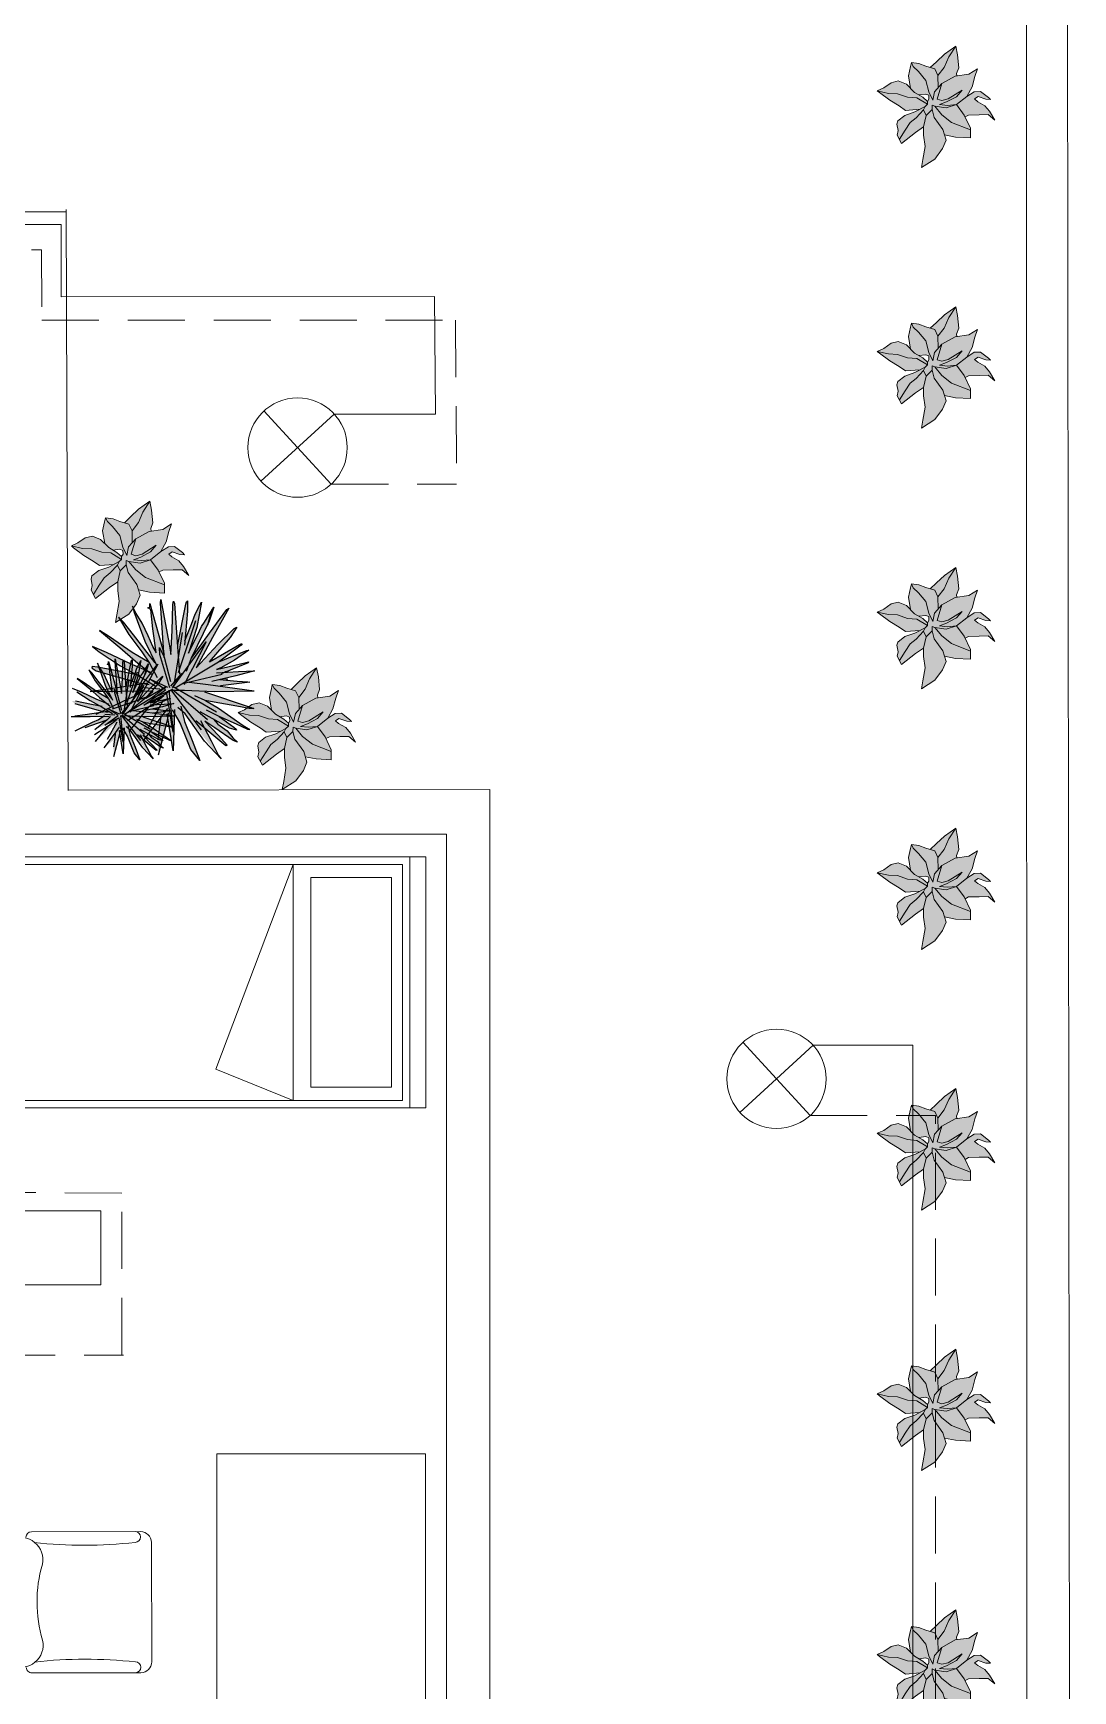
# Model space of a CAD drawing. Header units: millimetres. Extents: x -91.7 to -12.1, y -5.4 to 78.9.
# Drawn here: x -69.59 to -66, y 8.88 to 14.6 of the extents above; entities that cross this region are included whole.
import ezdxf

# ---------------------------------------------------------------- set-up
doc = ezdxf.new("R2010")
doc.units = ezdxf.units.MM
doc.linetypes.add('CONTINUA', pattern=[0])
doc.linetypes.add('STYLE_02', pattern=[0.295276, 0.19685, -0.098425])
doc.layers.get('0').update_dxf_attribs({"lineweight": 15})
for name, color, linetype, lineweight in [('Denah', 7, 'Continuous', 13), ('Fasa', 1, 'Continuous', 9), ('Furniture', 253, 'Continuous', 13), ('Lampu', 40, 'Continuous', 13), ('netral', 5, 'STYLE_02', 9)]:
    doc.layers.add(name, color=color, linetype=linetype, lineweight=lineweight)
doc.layers.add('Pengamatan furniture dan denah', color=7, linetype='Continuous')
doc.layers.add('Tanaman', color=112, linetype='CONTINUA')

# ---------------------------------------------------------------- blocks, each defined once
blk = doc.blocks.new('LAMPU RUMAH')
at = {"layer": 'Lampu'}
for p, q in [((0.0528, 0.0484), (-0.0528, -0.0484)), ((0.0484, -0.0528), (-0.0484, 0.0528))]:
    blk.add_line(p, q, dxfattribs=at)
blk.add_circle((0, 0), 0.0716, dxfattribs=at)
blk = doc.blocks.new('*U45')
at = {"layer": 'Lampu', "xscale": 2.395947296300988, "yscale": 2.395947296300988, "zscale": 2.395947296300988}
blk.add_blockref('LAMPU RUMAH', (0, 0), dxfattribs=at)
blk = doc.blocks.new('*U46')
at = {"layer": 'Lampu', "color": 0, "linetype": 'ByBlock', "lineweight": -2, "transparency": 16777216}
for p in [(0, 5.4), (0, 2.7), (0, 0)]:
    blk.add_blockref('*U45', p, dxfattribs=at)
blk = doc.blocks.new('*U95')
at = {"layer": 'Fasa'}
blk.add_line((-0.1719, 0), (0.1719, 0), dxfattribs=at)
blk = doc.blocks.new('*U96')
at = {"layer": 'Fasa', "color": 0, "linetype": 'ByBlock', "lineweight": -2, "transparency": 16777216}
for p in [(0, 5.4), (0, 2.7), (0, 0)]:
    blk.add_blockref('*U95', p, dxfattribs=at)
blk = doc.blocks.new('*U112')
at = {"layer": 'netral'}
blk.add_line((-0.21635, 0), (0.21635, 0), dxfattribs=at)
blk = doc.blocks.new('*U113')
at = {"layer": 'netral', "color": 0, "linetype": 'ByBlock', "lineweight": -2, "transparency": 16777216}
for p in [(0, 5.4), (0, 2.7), (0, 0)]:
    blk.add_blockref('*U112', p, dxfattribs=at)
blk = doc.blocks.new('bed')
at = {"color": 0, "ltscale": 20}
for p, q in [((25893.6, 70641.3), (25893.6, 69641.3)), ((27893.6, 70641.3), (25893.6, 70641.3)), ((27863.6, 70611.3), (26023.6, 70611.3)), ((27428.7, 70611.3), (27120.6, 69796.1)), ((27428.7, 70611.3), (27428.7, 69671.3)), ((27863.6, 69671.3), (27863.6, 70611.3)), ((27893.6, 69641.3), (27893.6, 70641.3)), ((27957.1, 70641.3), (27893.6, 70641.3)), ((27957.1, 69641.3), (27957.1, 70641.3)), ((27499.2, 69723.6), (27499.2, 70559.1)), ((27820.7, 70559.1), (27499.2, 70559.1)), ((27820.7, 70559.1), (27820.7, 69723.6)), ((25923.6, 70511.3), (25923.6, 69771.3)), ((27120.6, 69796.1), (27428.7, 69671.3)), ((26023.6, 69671.3), (27863.6, 69671.3)), ((27820.7, 69723.6), (27499.2, 69723.6)), ((25893.6, 69641.3), (27893.6, 69641.3)), ((27893.6, 69641.3), (27493.6, 69641.3)), ((27957.1, 69641.3), (27893.6, 69641.3))]:
    blk.add_line(p, q, dxfattribs=at)
for centre, start, end in [((26023.6, 70511.3), 90.00001, 180), ((26023.6, 69771.3), 180, 270.00001)]:
    blk.add_arc(centre, 100, start, end, dxfattribs=at)
blk = doc.blocks.new('kursi')
at = {"layer": 'Furniture', "ltscale": 0.016}
for p, q in [((18.88447, 7.67135), (18.8231, 7.67106)), ((18.81755, 7.66545), (18.81787, 7.60936)), ((18.89039, 7.6097), (18.89007, 7.6658)), ((18.82068, 7.60658), (18.82068, 7.60658)), ((18.88762, 7.6069), (18.88762, 7.6069))]:
    blk.add_line(p, q, dxfattribs=at)
for centre, radius, start, end in [((18.82313, 7.66548), 0.00558, 90.2717, 180.2717), ((18.88449, 7.66577), 0.00558, 0.2717, 90.2717), ((18.82035, 7.66268), 0.00279, 0.2717, 180.2717), ((18.58443, 7.63535), 0.24027, 354.1308, 6.53463), ((19.12352, 7.63841), 0.24027, 174.1308, 186.53463), ((18.8873, 7.66299), 0.00279, 0.2717, 180.2717), ((18.82066, 7.60937), 0.00279, 180.2717, 270.2717), ((18.83215, 7.60398), 0.0113, 77.59131, 268.70205), ((18.85379, 7.68205), 0.06973, 254.01149, 286.5319), ((18.87616, 7.60419), 0.0113, 271.84134, 102.95208), ((18.8876, 7.60969), 0.00279, 270.2717, 0.2717), ((18.8538, 7.68065), 0.09065, 256.02166, 284.52173)]:
    blk.add_arc(centre, radius, start, end, dxfattribs=at)
blk = doc.blocks.new('A$C545C060E')
h = blk.add_hatch(color=86)
h.set_gradient(color1=(31, 127, 0), color2=(45, 179, 0), one_color=1, tint=0.35, name='INVSPHERICAL')
h.paths.add_polyline_path([(0.529, 2.393), (0.645, 2.304), (1.889, 1.967), (0.489, 1.77), (1.843, 1.787), (1.618, 1.643), (0.635, 1.178), (1.063, 1.326), (1.966, 1.643), (1.461, 1.231), (1.869, 1.417), (2.379, 1.664), (2.177, 1.5), (1.446, 1.03), (1.981, 1.358), (1.481, 0.744), (2.376, 1.553), (1.986, 0.848), (2.48, 1.336), (1.85, 0.496), (2.266, 0.842), (2.223, 0.533), (2.243, 0.142), (2.487, 1.093), (2.615, 0.257), (2.655, 1.214), (3.074, 0.284), (3.303, 0), (2.908, 1.003), (2.846, 1.271), (2.929, 1.199), (3.853, 0.038), (3.428, 0.832), (3.973, 0.376), (4.009, 0.393), (3.432, 1.008), (3.923, 0.676), (4.175, 0.507), (4.274, 0.474), (4.155, 0.583), (4.009, 0.757), (3.765, 0.932), (3.662, 1.051), (4.067, 0.828), (4.243, 0.779), (4.238, 0.801), (3.802, 1.133), (4.534, 0.795), (4.591, 0.795), (4.42, 0.899), (4.103, 1.12), (3.786, 1.34), (3.464, 1.533), (3.968, 1.441), (4.415, 1.362), (4.571, 1.335), (4.695, 1.33), (3.997, 1.572), (3.423, 1.771), (4.695, 1.782), (3.833, 1.912), (4.591, 2.011), (3.836, 2.079), (4.706, 2.305), (3.951, 2.263), (4.55, 2.506), (4.555, 2.528), (4.493, 2.517), (3.734, 2.332), (4.197, 2.577), (4.56, 2.833), (3.786, 2.523), (4.363, 2.959), (4.394, 2.997), (4.363, 2.997), (3.558, 2.528), (3.549, 2.536), (4.087, 3.155), (4.254, 3.422), (4.191, 3.389), (3.209, 2.381), (4.046, 3.912), (3.999, 3.874), (3.09, 2.626), (3.547, 3.58), (3.666, 3.934), (3.35, 3.438), (3.017, 2.752), (3.225, 3.411), (3.345, 4.064), (3.243, 3.868), (3.184, 3.754), (2.919, 3.073), (2.986, 3.83), (2.991, 4.097), (2.96, 4.075), (2.742, 2.981), (2.732, 2.92), (2.659, 4.026), (2.633, 4.092), (2.612, 4.005), (2.56, 2.719), (2.3, 4.135), (2.382, 2.743), (2.025, 4.026), (2.02, 3.934), (1.968, 3.917), (2.046, 3.874), (2.185, 2.776), (1.976, 3.197), (1.829, 3.524), (1.673, 3.773), (1.577, 3.963), (1.613, 3.821), (1.751, 3.44), (1.89, 3.059), (2.192, 2.446), (1.345, 3.551), (1.215, 3.683), (1.481, 3.234), (2.006, 2.515), (1.567, 2.769), (0.983, 3.176), (0.731, 3.334), (1.255, 2.901), (1.969, 2.294), (0.912, 2.769), (0.549, 2.927), (1.687, 2.199), (0.675, 2.399), (0.554, 2.409)])
h = blk.add_hatch(color=86)
h.set_gradient(color1=(31, 127, 0), color2=(55, 219, 0), one_color=1, tint=0.43, name='SPHERICAL')
h.paths.add_polyline_path([(3.023, 2.188), (3.114, 2.362), (3.471, 3.049), (3.33, 2.866), (2.618, 1.891), (2.679, 1.855), (2.94, 2.013)])
h = blk.add_hatch(color=86)
h.set_gradient(color1=(31, 127, 0), color2=(45, 179, 0), one_color=1, tint=0.35, name='INVSPHERICAL')
h.paths.add_polyline_path([(0.025, 1.517), (0.098, 1.461), (0.877, 1.25), (0, 1.126), (0.848, 1.137), (0.707, 1.047), (0.092, 0.756), (0.36, 0.848), (0.925, 1.047), (0.609, 0.789), (0.865, 0.905), (1.184, 1.06), (1.058, 0.958), (0.6, 0.663), (0.935, 0.868), (0.622, 0.484), (1.182, 0.99), (0.938, 0.549), (1.247, 0.855), (0.853, 0.328), (1.113, 0.545), (1.086, 0.352), (1.099, 0.106), (1.252, 0.703), (1.332, 0.179), (1.357, 0.779), (1.62, 0.195), (1.763, 0.018), (1.515, 0.646), (1.477, 0.814), (1.529, 0.769), (2.108, 0.042), (1.841, 0.539), (2.183, 0.253), (2.206, 0.264), (1.844, 0.649), (2.152, 0.441), (2.31, 0.335), (2.371, 0.315), (2.297, 0.383), (2.206, 0.492), (2.053, 0.602), (1.988, 0.676), (2.242, 0.537), (2.352, 0.506), (2.349, 0.52), (2.076, 0.728), (2.534, 0.516), (2.57, 0.516), (2.463, 0.581), (2.264, 0.719), (2.066, 0.857), (1.864, 0.978), (2.18, 0.921), (2.46, 0.871), (2.557, 0.854), (2.636, 0.851), (2.198, 1.003), (1.839, 1.127), (2.636, 1.134), (2.095, 1.216), (2.57, 1.277), (2.097, 1.32), (2.642, 1.462), (2.169, 1.435), (2.544, 1.588), (2.548, 1.602), (2.509, 1.595), (2.033, 1.479), (2.323, 1.632), (2.551, 1.793), (2.066, 1.598), (2.427, 1.871), (2.447, 1.895), (2.427, 1.895), (1.923, 1.602), (1.917, 1.606), (2.255, 1.994), (2.359, 2.161), (2.32, 2.141), (1.704, 1.509), (2.229, 2.469), (2.199, 2.445), (1.63, 1.663), (1.916, 2.26), (1.991, 2.482), (1.792, 2.172), (1.584, 1.741), (1.714, 2.155), (1.789, 2.564), (1.726, 2.441), (1.688, 2.369), (1.522, 1.943), (1.565, 2.417), (1.568, 2.584), (1.548, 2.571), (1.412, 1.885), (1.405, 1.847), (1.36, 2.54), (1.343, 2.581), (1.33, 2.526), (1.298, 1.721), (1.135, 2.608), (1.186, 1.736), (0.962, 2.54), (0.959, 2.482), (0.927, 2.472), (0.976, 2.445), (1.063, 1.757), (0.932, 2.02), (0.84, 2.226), (0.742, 2.381), (0.682, 2.501), (0.704, 2.411), (0.791, 2.173), (0.878, 1.934), (1.067, 1.55), (0.537, 2.242), (0.455, 2.325), (0.622, 2.044), (0.951, 1.593), (0.676, 1.752), (0.31, 2.007), (0.152, 2.107), (0.48, 1.835), (0.927, 1.455), (0.265, 1.752), (0.038, 1.851), (0.751, 1.395), (0.117, 1.52), (0.041, 1.527)])
h = blk.add_hatch(color=86)
h.set_gradient(color1=(31, 127, 0), color2=(55, 219, 0), one_color=1, tint=0.43, name='SPHERICAL')
h.paths.add_polyline_path([(1.334, 1.202), (1.372, 1.18), (1.536, 1.279), (1.588, 1.388), (1.645, 1.497), (1.868, 1.928), (1.78, 1.813)])
at = {"color": 96, "linetype": 'Continuous'}
for p, q in [((1.577, 3.963, -52.769), (1.613, 3.821, -52.769)), ((1.673, 3.773, -52.769), (1.577, 3.963, -52.769)), ((1.968, 3.917, -52.769), (2.02, 3.934, -52.769)), ((2.046, 3.874, -52.769), (1.968, 3.917, -52.769)), ((2.02, 3.934, -52.769), (2.025, 4.026, -52.769)), ((2.025, 4.026, -52.769), (2.389, 2.719, -52.769)), ((2.103, 3.378, -52.769), (2.046, 3.874, -52.769)), ((2.295, 4.037, -52.769), (2.3, 4.135, -52.769)), ((2.389, 2.643, -52.769), (2.295, 4.037, -52.769)), ((2.3, 4.135, -52.769), (2.534, 2.893, -52.769)), ((2.591, 3.329, -52.769), (2.612, 4.005, -52.769)), ((2.612, 4.005, -52.769), (2.633, 4.092, -52.769)), ((2.633, 4.092, -52.769), (2.659, 4.026, -52.769)), ((2.659, 4.026, -52.769), (2.732, 2.92, -52.769)), ((2.742, 2.981, -52.769), (2.945, 4.01, -52.769)), ((2.986, 3.83, -52.769), (2.908, 2.964, -52.769)), ((2.945, 4.01, -52.769), (2.96, 4.075, -52.769)), ((2.96, 4.075, -52.769), (2.991, 4.097, -52.769)), ((2.991, 4.097, -52.769), (2.986, 3.83, -52.769)), ((3.184, 3.754, -52.769), (3.303, 3.983, -52.769)), ((3.345, 4.064, -52.769), (3.225, 3.411, -52.769)), ((3.303, 3.983, -52.769), (3.345, 4.064, -52.769)), ((3.428, 3.553, -52.769), (3.666, 3.934, -52.769)), ((3.508, 3.479, -52.769), (3.625, 3.884, -52.769)), ((3.666, 3.934, -52.769), (3.547, 3.58, -52.769)), ((3.558, 3.269, -52.769), (3.999, 3.874, -52.769)), ((4.046, 3.912, -52.769), (3.635, 3.155, -52.769)), ((3.999, 3.874, -52.769), (4.046, 3.912, -52.769)), ((1.215, 3.683, -52.769), (1.481, 3.234, -52.769)), ((1.345, 3.551, -52.769), (1.215, 3.683, -52.769)), ((1.602, 3.229, -52.769), (1.345, 3.551, -52.769)), ((1.613, 3.821, -52.769), (1.89, 3.059, -52.769)), ((1.829, 3.524, -52.769), (1.673, 3.773, -52.769)), ((1.976, 3.197, -52.769), (1.829, 3.524, -52.769)), ((3.198, 3.588, -52.769), (2.75, 2.248, -52.769)), ((2.919, 3.073, -52.769), (3.095, 3.498, -52.769)), ((3.225, 3.411, -52.769), (3.017, 2.752, -52.769)), ((3.547, 3.58, -52.769), (3.085, 2.626, -52.769)), ((3.095, 3.498, -52.769), (3.184, 3.754, -52.769)), ((3.298, 3.329, -52.769), (3.35, 3.438, -52.769)), ((3.35, 3.438, -52.769), (3.428, 3.553, -52.769)), ((4.254, 3.422, -52.769), (4.087, 3.155, -52.769)), ((4.191, 3.389, -52.769), (4.254, 3.422, -52.769)), ((0.731, 3.334, -52.769), (1.255, 2.901, -52.769)), ((0.983, 3.176, -52.769), (0.731, 3.334, -52.769)), ((1.567, 2.769, -52.769), (0.983, 3.176, -52.769)), ((1.481, 3.234, -52.769), (1.819, 2.785, -52.769)), ((2.157, 2.505, -52.769), (1.602, 3.229, -52.769)), ((1.89, 3.059, -52.769), (2.192, 2.446, -52.769)), ((2.102, 2.927, -52.769), (1.976, 3.197, -52.769)), ((2.186, 2.773, -52.769), (2.103, 3.378, -52.769)), ((2.56, 2.719, -52.769), (2.591, 3.329, -52.769)), ((2.849, 3.284, -52.769), (2.65, 1.996, -52.769)), ((3.017, 2.752, -52.769), (3.298, 3.329, -52.769)), ((3.09, 2.626, -52.769), (3.558, 3.269, -52.769)), ((3.471, 3.049, -52.769), (3.114, 2.362, -52.769)), ((3.635, 3.155, -52.769), (3.209, 2.381, -52.769)), ((3.33, 2.866, -52.769), (3.471, 3.049, -52.769)), ((4.087, 3.155, -52.769), (3.542, 2.528, -52.769)), ((3.771, 2.975, -52.769), (4.191, 3.389, -52.769)), ((4.327, 2.975, -52.769), (4.363, 2.997, -52.769)), ((4.394, 2.997, -52.769), (4.363, 2.959, -52.769)), ((4.363, 2.997, -52.769), (4.394, 2.997, -52.769)), ((0.549, 2.927, -52.769), (0.72, 2.785, -52.769)), ((0.912, 2.769, -52.769), (0.549, 2.927, -52.769)), ((0.72, 2.785, -52.769), (1.27, 2.43, -52.769)), ((1.522, 2.483, -52.769), (0.912, 2.769, -52.769)), ((1.132, 2.547), (1.135, 2.608)), ((1.135, 2.608), (1.281, 1.83)), ((1.255, 2.901, -52.769), (1.653, 2.552, -52.769)), ((1.33, 2.526), (1.343, 2.581)), ((1.343, 2.581), (1.36, 2.54)), ((1.539, 2.53), (1.548, 2.571)), ((1.548, 2.571), (1.568, 2.584)), ((1.568, 2.584), (1.565, 2.417)), ((2.006, 2.515, -52.769), (1.567, 2.769, -52.769)), ((1.789, 2.564), (1.714, 2.155)), ((1.763, 2.513), (1.789, 2.564)), ((1.819, 2.785, -52.769), (2.016, 2.494, -52.769)), ((2.192, 2.764, -52.769), (2.102, 2.927, -52.769)), ((2.269, 2.899, -52.769), (2.394, 2.654, -52.769)), ((2.279, 2.724, -52.769), (2.269, 2.899, -52.769)), ((2.539, 1.864, -52.769), (2.279, 2.724, -52.769)), ((2.394, 2.654, -52.769), (2.55, 2.027, -52.769)), ((2.534, 2.893, -52.769), (2.56, 2.719, -52.769)), ((2.6, 1.866, -52.769), (3.33, 2.866, -52.769)), ((2.732, 2.92, -52.769), (2.783, 2.212, -52.769)), ((3.085, 2.626, -52.769), (2.955, 2.288, -52.769)), ((3.209, 2.381, -52.769), (3.771, 2.975, -52.769)), ((3.558, 2.528, -52.769), (4.327, 2.975, -52.769)), ((4.363, 2.959, -52.769), (3.786, 2.523, -52.769)), ((3.797, 2.528, -52.769), (4.191, 2.692, -52.769)), ((4.197, 2.577, -52.769), (3.848, 2.381, -52.769)), ((4.191, 2.692, -52.769), (4.514, 2.822, -52.769)), ((4.56, 2.833, -52.769), (4.197, 2.577, -52.769)), ((4.514, 2.822, -52.769), (4.56, 2.833, -52.769)), ((0.455, 2.325), (0.622, 2.044)), ((0.537, 2.242), (0.455, 2.325)), ((0.554, 2.409, -52.769), (0.529, 2.393, -52.769)), ((0.529, 2.393, -52.769), (0.539, 2.367, -52.769)), ((0.698, 2.04), (0.537, 2.242)), ((0.539, 2.367, -52.769), (0.645, 2.304, -52.769)), ((0.675, 2.399, -52.769), (0.554, 2.409, -52.769)), ((0.645, 2.304, -52.769), (1.734, 1.992, -52.769)), ((1.32, 2.272, -52.769), (0.675, 2.399, -52.769)), ((0.682, 2.501), (0.704, 2.411)), ((0.742, 2.381), (0.682, 2.501)), ((0.704, 2.411), (0.878, 1.934)), ((0.84, 2.226), (0.742, 2.381)), ((0.932, 2.02), (0.84, 2.226)), ((0.927, 2.472), (0.959, 2.482)), ((0.976, 2.445), (0.927, 2.472)), ((0.959, 2.482), (0.962, 2.54)), ((0.962, 2.54), (1.19, 1.721)), ((1.011, 2.134), (0.976, 2.445)), ((1.063, 1.755), (1.011, 2.134)), ((1.19, 1.673), (1.132, 2.547)), ((1.27, 2.43, -52.769), (1.764, 2.156, -52.769)), ((1.317, 2.103), (1.33, 2.526)), ((1.769, 2.182, -52.769), (1.32, 2.272, -52.769)), ((1.36, 2.54), (1.405, 1.847)), ((1.412, 1.885), (1.539, 2.53)), ((1.697, 2.266), (1.416, 1.426)), ((1.565, 2.417), (1.516, 1.875)), ((2.046, 2.261, -52.769), (1.522, 2.483, -52.769)), ((1.522, 1.943), (1.633, 2.209)), ((1.714, 2.155), (1.584, 1.741)), ((1.916, 2.26), (1.627, 1.663)), ((1.633, 2.209), (1.688, 2.369)), ((1.653, 2.552, -52.769), (2.087, 2.198, -52.769)), ((1.688, 2.369), (1.763, 2.513)), ((1.76, 2.103), (1.792, 2.172)), ((1.764, 2.156, -52.769), (2.182, 1.902, -52.769)), ((1.792, 2.172), (1.841, 2.243)), ((1.841, 2.243), (1.991, 2.482)), ((1.891, 2.197), (1.965, 2.451)), ((1.991, 2.482), (1.916, 2.26)), ((1.923, 2.066), (2.199, 2.445)), ((2.229, 2.469), (1.971, 1.994)), ((2.016, 2.494, -52.769), (2.208, 2.129, -52.769)), ((2.056, 1.881), (2.32, 2.141)), ((2.199, 2.445), (2.229, 2.469)), ((2.359, 2.161), (2.255, 1.994)), ((2.32, 2.141), (2.359, 2.161)), ((2.565, 1.907, -52.769), (2.84, 2.229, -52.769)), ((2.84, 2.229, -52.769), (2.606, 1.885, -52.769)), ((3.786, 2.523, -52.769), (2.674, 1.853, -52.769)), ((3.878, 2.205, -52.769), (2.857, 1.97, -52.769)), ((3.023, 2.188, -52.769), (2.907, 1.944, -52.769)), ((3.114, 2.362, -52.769), (3.023, 2.188, -52.769)), ((4.228, 2.169, -52.769), (3.61, 2.027, -52.769)), ((3.734, 2.332, -52.769), (4.493, 2.517, -52.769)), ((3.848, 2.381, -52.769), (3.734, 2.332, -52.769)), ((3.734, 2.25, -52.769), (4.301, 2.283, -52.769)), ((4.55, 2.506, -52.769), (3.854, 2.223, -52.769)), ((3.949, 2.282, -52.769), (4.001, 2.285, -52.769)), ((4.001, 2.285, -52.769), (4.042, 2.282, -52.769)), ((4.706, 2.305, -52.769), (4.228, 2.169, -52.769)), ((4.301, 2.283, -52.769), (4.706, 2.305, -52.769)), ((4.493, 2.517, -52.769), (4.555, 2.528, -52.769)), ((4.555, 2.528, -52.769), (4.55, 2.506, -52.769)), ((0.265, 1.752), (0.038, 1.851)), ((0.145, 1.762), (0.49, 1.54)), ((0.152, 2.107), (0.48, 1.835)), ((0.31, 2.007), (0.152, 2.107)), ((0.647, 1.573), (0.265, 1.752)), ((0.676, 1.752), (0.31, 2.007)), ((0.48, 1.835), (0.729, 1.617)), ((0.64, 1.791, -52.769), (0.489, 1.77, -52.769)), ((0.489, 1.77, -52.769), (1.275, 1.775, -52.769)), ((0.622, 2.044), (0.834, 1.762)), ((1.068, 1.844, -52.769), (0.64, 1.791, -52.769)), ((0.951, 1.593), (0.676, 1.752)), ((1.045, 1.587), (0.698, 2.04)), ((0.834, 1.762), (0.957, 1.58)), ((0.878, 1.934), (1.067, 1.55)), ((1.011, 1.851), (0.932, 2.02)), ((1.067, 1.749), (1.011, 1.851)), ((1.981, 1.981, -52.769), (1.068, 1.844, -52.769)), ((1.115, 1.834), (1.194, 1.68)), ((1.122, 1.724), (1.115, 1.834)), ((1.285, 1.185), (1.122, 1.724)), ((1.275, 1.775, -52.769), (2.051, 1.791, -52.769)), ((1.281, 1.83), (1.298, 1.721)), ((1.298, 1.721), (1.317, 2.103)), ((1.323, 1.186), (1.78, 1.813)), ((1.479, 2.075), (1.354, 1.268)), ((1.405, 1.847), (1.438, 1.404)), ((1.584, 1.741), (1.76, 2.103)), ((1.63, 1.663), (1.923, 2.066)), ((1.868, 1.928), (1.645, 1.497)), ((1.865, 1.801, -52.769), (1.678, 1.675, -52.769)), ((1.971, 1.994), (1.704, 1.509)), ((1.704, 1.509), (2.056, 1.881)), ((1.734, 1.992, -52.769), (2.006, 1.949, -52.769)), ((1.78, 1.813), (1.868, 1.928)), ((1.869, 1.417, -52.769), (2.425, 1.814, -52.769)), ((2.456, 1.716, -52.769), (1.869, 1.417, -52.769)), ((1.87, 1.874, -52.769), (2.276, 1.84, -52.769)), ((2.255, 1.994), (1.913, 1.602)), ((1.923, 1.602), (2.404, 1.881)), ((1.966, 1.643, -52.769), (2.107, 1.77, -52.769)), ((2.009, 2.092, -52.769), (2.476, 1.885, -52.769)), ((2.425, 1.814, -52.769), (2.009, 2.092, -52.769)), ((2.427, 1.871), (2.066, 1.598)), ((2.072, 1.602), (2.32, 1.704)), ((2.32, 1.704), (2.522, 1.786)), ((2.551, 1.793), (2.323, 1.632)), ((2.404, 1.881), (2.427, 1.895)), ((2.447, 1.895), (2.427, 1.871)), ((2.427, 1.895), (2.447, 1.895)), ((2.617, 0.725, -52.769), (2.456, 1.716, -52.769)), ((2.513, 1.809, -52.769), (2.617, 0.725, -52.769)), ((2.522, 1.786), (2.551, 1.793)), ((2.913, 1.793, -52.769), (2.555, 1.798, -52.769)), ((3.347, 0.787, -52.769), (2.559, 1.822, -52.769)), ((3.504, 1.039, -52.769), (2.584, 1.831, -52.769)), ((3.737, 1.239, -52.769), (2.617, 1.892, -52.769)), ((3.672, 1.76, -52.769), (2.913, 1.793, -52.769)), ((3.516, 1.945, -52.769), (3.028, 2.005, -52.769)), ((3.422, 1.766, -52.769), (4.571, 1.379, -52.769)), ((4.701, 1.782, -52.769), (3.516, 1.945, -52.769)), ((4.695, 1.782, -52.769), (3.672, 1.76, -52.769)), ((3.807, 2.082, -52.769), (4.264, 2.038, -52.769)), ((4.591, 2.011, -52.769), (3.833, 1.912, -52.769)), ((3.886, 2.102, -52.769), (3.98, 2.099, -52.769)), ((3.98, 2.099, -52.769), (4.025, 2.091, -52.769)), ((4.264, 2.038, -52.769), (4.534, 2.016, -52.769)), ((4.534, 2.016, -52.769), (4.591, 2.011, -52.769)), ((0.098, 1.461), (0.78, 1.265)), ((0.521, 1.441), (0.117, 1.52)), ((0.49, 1.54), (0.799, 1.368)), ((0.802, 1.385), (0.521, 1.441)), ((1.048, 1.379, -52.769), (0.635, 1.178, -52.769)), ((0.976, 1.434), (0.647, 1.573)), ((0.729, 1.617), (1.001, 1.395)), ((0.799, 1.368), (1.061, 1.209)), ((0.952, 1.328), (1.245, 1.199)), ((1.213, 1.154), (0.952, 1.328)), ((0.957, 1.58), (1.077, 1.352)), ((1.345, 1.521, -52.769), (1.048, 1.379, -52.769)), ((1.063, 1.326, -52.769), (1.608, 1.516, -52.769)), ((1.194, 1.68), (1.291, 1.288)), ((1.301, 1.212), (1.473, 1.414)), ((1.473, 1.414), (1.327, 1.199)), ((1.618, 1.643, -52.769), (1.345, 1.521, -52.769)), ((2.066, 1.598), (1.369, 1.178)), ((1.446, 1.03, -52.769), (2.177, 1.5, -52.769)), ((1.966, 1.643, -52.769), (1.461, 1.231, -52.769)), ((1.981, 1.358, -52.769), (1.481, 0.744, -52.769)), ((2.123, 1.399), (1.484, 1.252)), ((1.588, 1.388), (1.515, 1.235)), ((1.627, 1.663), (1.545, 1.451)), ((1.645, 1.497), (1.588, 1.388)), ((1.608, 1.516, -52.769), (1.966, 1.643, -52.769)), ((1.678, 1.675, -52.769), (1.618, 1.643, -52.769)), ((2.343, 1.376), (1.955, 1.288)), ((1.986, 0.848, -52.769), (2.376, 1.553, -52.769)), ((2.033, 1.479), (2.509, 1.595)), ((2.105, 1.509), (2.033, 1.479)), ((2.033, 1.427), (2.388, 1.448)), ((2.079, 1.322), (2.365, 1.294)), ((2.57, 1.277), (2.095, 1.216)), ((2.323, 1.632), (2.105, 1.509)), ((2.544, 1.588), (2.108, 1.41)), ((2.128, 1.335), (2.187, 1.333)), ((2.168, 1.447), (2.2, 1.449)), ((2.177, 1.5, -52.769), (2.379, 1.664, -52.769)), ((2.187, 1.333), (2.215, 1.328)), ((2.2, 1.449), (2.226, 1.447)), ((2.313, 1.109, -52.769), (2.48, 1.336, -52.769)), ((2.642, 1.462), (2.343, 1.376)), ((2.365, 1.294), (2.534, 1.281)), ((2.388, 1.448), (2.642, 1.462)), ((2.509, 1.595), (2.548, 1.602)), ((2.534, 1.281), (2.57, 1.277)), ((2.548, 1.602), (2.544, 1.588)), ((2.799, 0.97, -52.769), (2.606, 1.297, -52.769)), ((2.658, 1.308, -52.769), (2.617, 0.245, -52.769)), ((2.929, 1.199, -52.769), (2.742, 1.362, -52.769)), ((2.819, 1.39, -52.769), (2.908, 1.003, -52.769)), ((3.443, 1.537, -52.769), (3.178, 1.657, -52.769)), ((3.677, 1.493, -52.769), (3.443, 1.537, -52.769)), ((3.448, 1.542, -52.769), (3.786, 1.34, -52.769)), ((3.802, 1.133, -52.769), (3.479, 1.292, -52.769)), ((4.259, 1.39, -52.769), (3.677, 1.493, -52.769)), ((3.786, 1.34, -52.769), (4.42, 0.899, -52.769)), ((4.571, 1.335, -52.769), (4.259, 1.39, -52.769)), ((4.571, 1.379, -52.769), (4.695, 1.33, -52.769)), ((4.695, 1.33, -52.769), (4.571, 1.335, -52.769)), ((0, 1.126), (0.493, 1.13)), ((0.351, 0.881), (0.092, 0.756)), ((0.363, 1.173), (0.095, 1.14)), ((0.537, 0.971), (0.351, 0.881)), ((0.36, 0.848), (0.701, 0.967)), ((0.935, 1.259), (0.363, 1.173)), ((0.493, 1.13), (0.979, 1.14)), ((0.707, 1.047), (0.537, 0.971)), ((0.6, 0.663), (1.058, 0.958)), ((0.925, 1.047), (0.609, 0.789)), ((0.935, 0.868), (0.622, 0.484)), ((0.701, 0.967), (0.925, 1.047)), ((0.745, 1.067), (0.707, 1.047)), ((0.862, 1.146), (0.745, 1.067)), ((0.78, 1.265), (0.951, 1.239)), ((0.865, 0.905), (1.213, 1.154)), ((1.232, 1.093), (0.865, 0.905)), ((0.866, 1.192), (1.12, 1.17)), ((0.925, 1.047), (1.014, 1.126)), ((0.938, 0.549), (1.182, 0.99)), ((1.058, 0.958), (1.184, 1.06)), ((1.143, 0.713), (1.247, 0.855)), ((1.333, 0.472), (1.232, 1.093)), ((1.268, 1.151), (1.333, 0.472)), ((1.519, 1.141), (1.294, 1.144)), ((1.791, 0.511), (1.297, 1.159)), ((1.889, 0.669), (1.312, 1.165)), ((2.035, 0.794), (1.333, 1.203)), ((1.529, 0.769), (1.411, 0.871)), ((1.46, 0.888), (1.515, 0.646)), ((1.994, 1.12), (1.519, 1.141)), ((1.897, 1.236), (1.591, 1.274)), ((1.851, 0.98), (1.685, 1.056)), ((1.838, 1.124), (2.557, 0.881)), ((1.85, 0.496, -52.769), (2.313, 1.109, -52.769)), ((1.997, 0.953), (1.851, 0.98)), ((1.854, 0.984), (2.066, 0.857)), ((2.639, 1.134), (1.897, 1.236)), ((2.636, 1.134), (1.994, 1.12)), ((2.362, 0.888), (1.997, 0.953)), ((2.066, 0.857), (2.463, 0.581)), ((2.308, 1.151, -52.769), (2.223, 0.533, -52.769)), ((2.243, 0.142, -52.769), (2.485, 1.067, -52.769)), ((2.557, 0.854), (2.362, 0.888)), ((2.617, 0.245, -52.769), (2.471, 1.199, -52.769)), ((2.485, 1.067, -52.769), (2.5, 1.22, -52.769)), ((2.557, 0.881), (2.636, 0.851)), ((2.636, 0.851), (2.557, 0.854)), ((3.074, 0.284, -52.769), (2.799, 0.97, -52.769)), ((2.908, 1.003, -52.769), (3.111, 0.512, -52.769)), ((3.427, 0.496, -52.769), (2.929, 1.199, -52.769)), ((3.973, 0.376, -52.769), (3.204, 1.019, -52.769)), ((3.62, 1.074, -52.769), (3.313, 1.248, -52.769)), ((3.324, 1.03, -52.769), (3.599, 0.507, -52.769)), ((3.687, 0.839, -52.769), (3.432, 1.008, -52.769)), ((3.432, 1.008, -52.769), (3.786, 0.643, -52.769)), ((4.067, 0.828, -52.769), (3.62, 1.074, -52.769)), ((3.656, 1.057, -52.769), (3.765, 0.932, -52.769)), ((3.765, 0.932, -52.769), (4.009, 0.757, -52.769)), ((4.243, 0.932, -52.769), (3.802, 1.133, -52.769)), ((3.802, 1.128, -52.769), (4.176, 0.856, -52.769)), ((4.176, 0.856, -52.769), (4.238, 0.801, -52.769)), ((4.534, 0.795, -52.769), (4.243, 0.932, -52.769)), ((4.42, 0.899, -52.769), (4.591, 0.795, -52.769)), ((0.853, 0.328), (1.143, 0.713)), ((1.14, 0.739), (1.086, 0.352)), ((1.099, 0.106), (1.251, 0.686)), ((1.333, 0.171), (1.242, 0.769)), ((1.251, 0.686), (1.26, 0.782)), ((1.447, 0.625), (1.327, 0.83)), ((1.359, 0.837), (1.333, 0.171)), ((1.62, 0.195), (1.447, 0.625)), ((1.515, 0.646), (1.643, 0.339)), ((1.841, 0.328), (1.529, 0.769)), ((2.183, 0.253), (1.701, 0.656)), ((1.962, 0.69), (1.77, 0.799)), ((1.776, 0.663), (1.948, 0.335)), ((2.004, 0.543), (1.844, 0.649)), ((1.844, 0.649), (2.066, 0.421)), ((2.076, 0.728), (1.874, 0.827)), ((2.242, 0.537), (1.962, 0.69)), ((1.984, 0.68), (2.053, 0.602)), ((2.3, 0.339), (2.004, 0.543)), ((2.053, 0.602), (2.206, 0.492)), ((2.352, 0.602), (2.076, 0.728)), ((2.076, 0.724), (2.31, 0.554)), ((2.206, 0.492), (2.297, 0.383)), ((2.352, 0.506), (2.242, 0.537)), ((2.31, 0.554), (2.349, 0.52)), ((2.349, 0.52), (2.352, 0.506)), ((2.534, 0.516), (2.352, 0.602)), ((2.463, 0.581), (2.57, 0.516)), ((2.57, 0.516), (2.534, 0.516)), ((3.111, 0.512, -52.769), (3.303, 0, -52.769)), ((3.853, 0.038, -52.769), (3.427, 0.496, -52.769)), ((3.599, 0.507, -52.769), (3.786, 0.131, -52.769)), ((4.16, 0.512, -52.769), (3.687, 0.839, -52.769)), ((3.786, 0.643, -52.769), (4.009, 0.393, -52.769)), ((4.009, 0.757, -52.769), (4.155, 0.583, -52.769)), ((4.243, 0.779, -52.769), (4.067, 0.828, -52.769)), ((4.155, 0.583, -52.769), (4.274, 0.474, -52.769)), ((4.274, 0.474, -52.769), (4.16, 0.512, -52.769)), ((4.238, 0.801, -52.769), (4.243, 0.779, -52.769)), ((4.591, 0.795, -52.769), (4.534, 0.795, -52.769)), ((1.763, 0.018), (1.62, 0.195)), ((1.643, 0.339), (1.763, 0.018)), ((2.108, 0.042), (1.841, 0.328)), ((1.948, 0.335), (2.066, 0.1)), ((2.066, 0.421), (2.206, 0.264)), ((2.066, 0.1), (2.108, 0.042)), ((2.206, 0.264), (2.183, 0.253)), ((2.297, 0.383), (2.371, 0.315)), ((2.371, 0.315), (2.3, 0.339)), ((3.303, 0, -52.769), (3.074, 0.284, -52.769)), ((3.786, 0.131, -52.769), (3.853, 0.038, -52.769)), ((4.009, 0.393, -52.769), (3.973, 0.376, -52.769))]:
    blk.add_line(p, q, dxfattribs=at)
blk = doc.blocks.new('A$C77DE30D4')
h = blk.add_hatch(color=52)
h.set_gradient(color1=(55, 106, 17), color2=(220, 179, 46), tint=1)
h.paths.add_polyline_path([(2.39, 3.619), (2.263, 3.879), (1.913, 3.987), (1.641, 4.09), (1.342, 4.13), (1.417, 3.981), (1.617, 3.782), (1.907, 3.432), (2.028, 2.974), (2.181, 2.648), (2.256, 2.982), (2.397, 3.143)])
h.paths.add_polyline_path([(2.813, 4.357), (3.086, 4.779), (2.643, 4.464), (2.327, 4.166), (2.088, 3.933), (2.263, 3.879), (2.39, 3.619), (2.639, 3.94)])
h = blk.add_hatch(color=52)
h.set_gradient(color1=(55, 106, 17), color2=(220, 179, 46), tint=1)
h.paths.add_polyline_path([(3.159, 4.434), (3.086, 4.779), (2.813, 4.357), (2.639, 3.94), (2.39, 3.619), (2.397, 3.143), (2.537, 3.305), (3.065, 3.595), (3.138, 3.606), (3.125, 3.702), (3.21, 3.931)])
h = blk.add_hatch(color=52)
h.set_gradient(color1=(55, 106, 17), color2=(220, 179, 46), tint=1)
h.paths.add_polyline_path([(1.907, 3.432), (1.617, 3.782), (1.417, 3.981), (1.342, 4.13), (1.309, 3.975), (1.23, 3.613), (1.312, 3.116), (1.471, 2.954), (1.634, 2.859), (1.907, 2.889), (2.023, 2.844), (2.034, 2.693), (1.979, 2.602), (1.979, 2.493), (1.884, 2.402), (1.817, 2.27), (1.922, 2.045), (2.159, 2.282), (2.162, 2.453), (2.267, 2.411), (2.709, 2.347), (3.119, 2.476), (2.763, 2.444), (2.45, 2.476), (2.731, 2.584), (3.119, 2.788), (3.345, 3.046), (2.785, 2.702), (2.537, 2.637), (2.353, 2.691), (2.537, 3.305), (2.256, 2.982), (2.181, 2.648), (2.028, 2.974)])
h = blk.add_hatch(color=52)
h.set_gradient(color1=(55, 106, 17), color2=(220, 179, 46), tint=1)
h.paths.add_polyline_path([(1.152, 3.279), (0.827, 3.407), (0.542, 3.34), (0.251, 3.137), (0, 3.021), (0.441, 2.92), (0.8, 2.906), (1.193, 2.771), (1.552, 2.744), (1.979, 2.493), (1.979, 2.602), (1.796, 2.764), (1.471, 2.954)])
h.paths.add_polyline_path([(1.552, 2.744), (1.193, 2.771), (0.8, 2.906), (0.441, 2.92), (0, 3.021), (0.088, 2.947), (0.495, 2.649), (0.861, 2.426), (1.105, 2.25), (1.683, 2.296), (1.884, 2.402), (1.979, 2.493)])
h = blk.add_hatch(color=52)
h.set_gradient(color1=(55, 106, 17), color2=(220, 179, 46), tint=1)
h.paths.add_polyline_path([(3.841, 3.585), (3.949, 3.886), (3.604, 3.671), (3.065, 3.595), (2.537, 3.305), (2.353, 2.691), (2.537, 2.637), (2.785, 2.702), (3.345, 3.046), (3.119, 2.788), (2.731, 2.584), (2.45, 2.476), (2.763, 2.444), (3.119, 2.476), (3.528, 2.799), (3.733, 3.176)])
h = blk.add_hatch(color=52)
h.set_gradient(color1=(55, 106, 17), color2=(220, 179, 46), tint=1)
h.paths.add_polyline_path([(3.954, 2.592), (3.833, 2.701), (3.967, 2.792), (4.277, 2.689), (4.459, 2.677), (4.38, 2.756), (4.064, 2.998), (3.821, 2.986), (3.528, 2.799), (3.119, 2.476), (3.421, 2.067), (3.455, 1.996), (3.596, 2.064), (4.009, 2.076), (4.362, 2.082), (4.623, 1.863), (4.422, 2.215), (4.234, 2.434)])
h = blk.add_hatch(color=52)
h.set_gradient(color1=(55, 106, 17), color2=(220, 179, 46), tint=1)
h.paths.add_polyline_path([(1.532, 1.959), (1.817, 2.27), (1.884, 2.402), (1.481, 2.189), (1.078, 2.052), (0.812, 1.84), (0.774, 1.711), (0.82, 1.46), (0.781, 1.278), (0.869, 1.114), (1.098, 1.471), (1.288, 1.769)])
h = blk.add_hatch(color=52)
h.set_gradient(color1=(55, 106, 17), color2=(220, 179, 46), tint=1)
h.paths.add_polyline_path([(1.922, 2.045), (1.817, 2.27), (1.532, 1.959), (1.288, 1.769), (1.098, 1.471), (0.869, 1.114), (0.956, 0.951), (1.504, 1.384), (1.825, 1.604)])
h = blk.add_hatch(color=52)
h.set_gradient(color1=(55, 106, 17), color2=(220, 179, 46), tint=1)
h.paths.add_polyline_path([(2.58, 1.496), (2.235, 1.97), (2.159, 2.282), (1.922, 2.045), (1.825, 1.604), (1.825, 1.27), (1.879, 0.829), (1.793, 0.312), (1.739, 0), (2.267, 0.334), (2.569, 0.743), (2.709, 1.076)])
h = blk.add_hatch(color=52)
h.set_gradient(color1=(55, 106, 17), color2=(220, 179, 46), tint=1)
h.paths.add_polyline_path([(3.668, 1.486), (2.925, 1.776), (2.537, 2.078), (2.267, 2.411), (2.162, 2.453), (2.159, 2.282), (2.235, 1.97), (2.58, 1.496), (2.644, 1.286), (3.076, 1.195), (3.668, 1.163)])
h = blk.add_hatch(color=52)
h.set_gradient(color1=(55, 106, 17), color2=(220, 179, 46), tint=1)
h.paths.add_polyline_path([(3.119, 2.476), (2.709, 2.347), (2.267, 2.411), (2.537, 2.078), (2.925, 1.776), (3.668, 1.486), (3.668, 1.55), (3.421, 2.067)])
at = {"color": 0, "lineweight": 5}
for p, q in [((2.643, 4.464), (3.086, 4.779)), ((2.813, 4.357), (3.086, 4.779)), ((3.086, 4.779), (3.159, 4.434)), ((1.23, 3.613), (1.309, 3.975)), ((1.309, 3.975), (1.342, 4.13)), ((1.342, 4.13), (1.641, 4.09)), ((1.417, 3.981), (1.342, 4.13)), ((1.617, 3.782), (1.417, 3.981)), ((1.641, 4.09), (1.913, 3.987)), ((1.913, 3.987), (2.263, 3.879)), ((2.088, 3.933), (2.327, 4.166)), ((2.327, 4.166), (2.643, 4.464)), ((2.39, 3.619), (2.639, 3.94)), ((2.639, 3.94), (2.813, 4.357)), ((3.21, 3.931), (3.125, 3.702)), ((3.159, 4.434), (3.21, 3.931)), ((0.251, 3.137), (0.542, 3.34)), ((0.542, 3.34), (0.827, 3.407)), ((0.827, 3.407), (1.152, 3.279)), ((1.152, 3.279), (1.471, 2.954)), ((1.312, 3.116), (1.23, 3.613)), ((1.907, 3.432), (1.617, 3.782)), ((2.028, 2.974), (1.907, 3.432)), ((2.537, 3.305), (2.256, 2.982)), ((2.263, 3.879), (2.39, 3.619)), ((2.537, 3.305), (2.353, 2.691)), ((2.39, 3.619), (2.397, 3.143)), ((3.065, 3.595), (2.537, 3.305)), ((3.604, 3.671), (3.065, 3.595)), ((3.125, 3.702), (3.138, 3.606)), ((3.949, 3.886), (3.604, 3.671)), ((3.733, 3.176), (3.841, 3.585)), ((3.841, 3.585), (3.949, 3.886)), ((0, 3.021), (0.251, 3.137)), ((0.088, 2.947), (0, 3.021)), ((0, 3.021), (0.441, 2.92)), ((0.495, 2.649), (0.088, 2.947)), ((0.441, 2.92), (0.8, 2.906)), ((0.861, 2.426), (0.495, 2.649)), ((0.8, 2.906), (1.193, 2.771)), ((1.193, 2.771), (1.552, 2.744)), ((1.471, 2.954), (1.796, 2.764)), ((1.552, 2.744), (1.979, 2.493)), ((1.634, 2.859), (1.907, 2.889)), ((1.796, 2.764), (1.979, 2.602)), ((1.907, 2.889), (2.023, 2.844)), ((2.034, 2.693), (1.979, 2.602)), ((2.023, 2.844), (2.034, 2.693)), ((2.181, 2.648), (2.028, 2.974)), ((2.256, 2.982), (2.181, 2.648)), ((2.353, 2.691), (2.537, 2.637)), ((2.537, 2.637), (2.785, 2.702)), ((3.119, 2.788), (2.731, 2.584)), ((2.785, 2.702), (3.345, 3.046)), ((3.345, 3.046), (3.119, 2.788)), ((3.119, 2.476), (3.528, 2.799)), ((3.528, 2.799), (3.733, 3.176)), ((3.528, 2.799), (3.821, 2.986)), ((3.821, 2.986), (4.064, 2.998)), ((3.967, 2.792), (3.833, 2.701)), ((3.833, 2.701), (3.954, 2.592)), ((4.277, 2.689), (3.967, 2.792)), ((4.064, 2.998), (4.38, 2.756)), ((4.459, 2.677), (4.277, 2.689)), ((4.38, 2.756), (4.459, 2.677)), ((0.812, 1.84), (1.078, 2.052)), ((1.105, 2.25), (0.861, 2.426)), ((1.078, 2.052), (1.481, 2.189)), ((1.683, 2.296), (1.105, 2.25)), ((1.288, 1.769), (1.532, 1.959)), ((1.481, 2.189), (1.884, 2.402)), ((1.532, 1.959), (1.817, 2.27)), ((1.817, 2.27), (1.884, 2.402)), ((1.817, 2.27), (1.922, 2.045)), ((1.922, 2.045), (1.825, 1.604)), ((1.979, 2.493), (1.884, 2.402)), ((2.159, 2.282), (1.922, 2.045)), ((1.979, 2.493), (1.979, 2.602)), ((2.159, 2.282), (2.162, 2.453)), ((2.235, 1.97), (2.159, 2.282)), ((2.162, 2.453), (2.267, 2.411)), ((2.58, 1.496), (2.235, 1.97)), ((2.267, 2.411), (2.537, 2.078)), ((2.709, 2.347), (2.267, 2.411)), ((2.731, 2.584), (2.45, 2.476)), ((2.45, 2.476), (2.763, 2.444)), ((2.537, 2.078), (2.925, 1.776)), ((3.119, 2.476), (2.709, 2.347)), ((2.763, 2.444), (3.119, 2.476)), ((3.421, 2.067), (3.119, 2.476)), ((3.668, 1.55), (3.421, 2.067)), ((3.596, 2.064), (3.455, 1.996)), ((4.009, 2.076), (3.596, 2.064)), ((3.954, 2.592), (4.234, 2.434)), ((4.362, 2.082), (4.009, 2.076)), ((4.234, 2.434), (4.422, 2.215)), ((4.623, 1.863), (4.362, 2.082)), ((4.422, 2.215), (4.623, 1.863)), ((0.774, 1.711), (0.812, 1.84)), ((0.82, 1.46), (0.774, 1.711)), ((0.781, 1.278), (0.82, 1.46)), ((0.869, 1.114), (1.098, 1.471)), ((1.504, 1.384), (0.956, 0.951)), ((1.098, 1.471), (1.288, 1.769)), ((1.825, 1.604), (1.504, 1.384)), ((1.825, 1.604), (1.825, 1.27)), ((2.709, 1.076), (2.58, 1.496)), ((2.925, 1.776), (3.668, 1.486)), ((3.668, 1.163), (3.668, 1.55)), ((0.956, 0.951), (0.781, 1.278)), ((1.879, 0.829), (1.793, 0.312)), ((1.825, 1.27), (1.879, 0.829)), ((2.267, 0.334), (2.569, 0.743)), ((2.569, 0.743), (2.709, 1.076)), ((2.644, 1.286), (3.076, 1.195)), ((3.076, 1.195), (3.668, 1.163)), ((1.739, 0), (2.267, 0.334)), ((1.793, 0.312), (1.739, 0))]:
    blk.add_line(p, q, dxfattribs=at)
blk = doc.blocks.new('*U288')
at = {"xscale": 0.0876952223504006, "yscale": 0.0876952223504006, "zscale": 0.0876952223504006}
blk.add_blockref('A$C77DE30D4', (-0.2027, -0.2095), dxfattribs=at)
blk = doc.blocks.new('*U289')
at = {"layer": 'Tanaman', "color": 0, "linetype": 'ByBlock', "lineweight": -2, "transparency": 16777216}
for p in [(0, 5.4), (0, 4.5), (0, 3.6), (0, 2.7), (0, 1.8), (0, 0.9), (0, 0)]:
    blk.add_blockref('*U288', p, dxfattribs=at)

msp = doc.modelspace()

# ---------------------------------------------------------------- linework, layer by layer
at = {"layer": 'Denah'}
for p, q in [((-65.9981, -1.0071), (-66.02, 17.9865)), ((-66.1591, 17.8258), (-66.1566, 4.0317)), ((-69.4748, 13.9849), (-76.2892, 13.9819)), ((-69.4751, 13.9932), (-69.4674, 11.9869)), ((-68.0114, 11.9902), (-69.4674, 11.9887)), ((-68.0114, 11.9902), (-68.0114, 8.5448)), ((-71.3008, 11.836), (-68.1614, 11.8359)), ((-68.1614, 11.8359), (-68.1614, 8.5448))]:
    msp.add_line(p, q, dxfattribs=at)
at = {"layer": 'Fasa'}
for p, q in [((-80.1094, 13.9378), (-69.4924, 13.9418)), ((-69.4922, 13.6921), (-69.4924, 13.9418)), ((-68.2022, 13.693), (-69.4922, 13.6921)), ((-68.2022, 13.693), (-68.1992, 13.287)), ((-68.5491, 13.287), (-68.1992, 13.287)), ((-66.5512, 11.1072), (-66.5512, 8.4072)), ((-69.3551, 10.5356), (-71.3816, 10.5372)), ((-69.3551, 10.28), (-69.3551, 10.5356)), ((-69.6989, 10.28), (-69.3551, 10.28))]:
    msp.add_line(p, q, dxfattribs=at)
at = {"layer": 'Furniture'}
msp.add_lwpolyline([(-68.9547, 9.6964), (-68.2337, 9.6964), (-68.2337, 8.5894), (-68.9547, 8.5894)], close=True, dxfattribs=at)
at = {"layer": 'netral'}
for p, q in [((-76.1257, 13.8559), (-69.5603, 13.8535)), ((-69.5603, 13.8535), (-69.5589, 13.6107)), ((-69.5589, 13.6107), (-68.1299, 13.6107)), ((-68.1299, 13.6107), (-68.1262, 13.0443)), ((-68.5589, 13.0443), (-68.1262, 13.0443)), ((-66.4728, 8.1647), (-66.4728, 10.8647)), ((-69.2823, 10.596), (-71.3328, 10.6122)), ((-69.2823, 10.0388), (-69.2823, 10.596)), ((-69.71, 10.0373), (-69.2773, 10.0373))]:
    msp.add_line(p, q, dxfattribs=at)

# ---------------------------------------------------------------- block references
at = {"layer": 'Fasa'}
msp.add_blockref('*U96', (-66.723, 5.7072), dxfattribs=at)
at = {"layer": 'Furniture', "xscale": 0.0008668363105604092, "yscale": 0.0008668363105604092, "zscale": 0.0008668363105604092}
msp.add_blockref('bed', (-92.4669, -49.4769), dxfattribs=at)
at = {"layer": 'Lampu', "xscale": 2.395947296300988, "yscale": 2.395947296300988, "zscale": 2.395947296300988}
msp.add_blockref('LAMPU RUMAH', (-68.6756, 13.171), dxfattribs=at)
at = {"layer": 'Lampu'}
msp.add_blockref('*U46', (-67.0214, 5.5912), dxfattribs=at)
at = {"layer": 'netral'}
msp.add_blockref('*U113', (-66.6891, 5.4647), dxfattribs=at)
at = {"layer": 'Pengamatan furniture dan denah', "xscale": -6.718960255801768, "yscale": 6.718960255801772, "zscale": 6.718960255801769, "rotation": 270.4290568742713}
msp.add_blockref('kursi', (-119.7723, -117.8758), dxfattribs=at)
at = {"layer": 'Tanaman'}
msp.add_blockref('*U289', (-66.4707, 8.9478), dxfattribs=at)
for name, p, xscale, yscale, zscale in [('A$C77DE30D4', (-69.4568, 12.5666), 0.0876952223504006, 0.0876952223504006, 0.0876952223504006), ('A$C545C060E', (-69.4578, 12.0907), 0.1345136222813719, 0.1345136222813719, 0.1345136222813719), ('A$C77DE30D4', (-68.8808, 11.991), 0.0876952223504006, 0.0876952223504006, 0.0876952223504006)]:
    msp.add_blockref(name, p, dxfattribs=dict(at, xscale=xscale, yscale=yscale, zscale=zscale))

doc.saveas('drawing.dxf')
